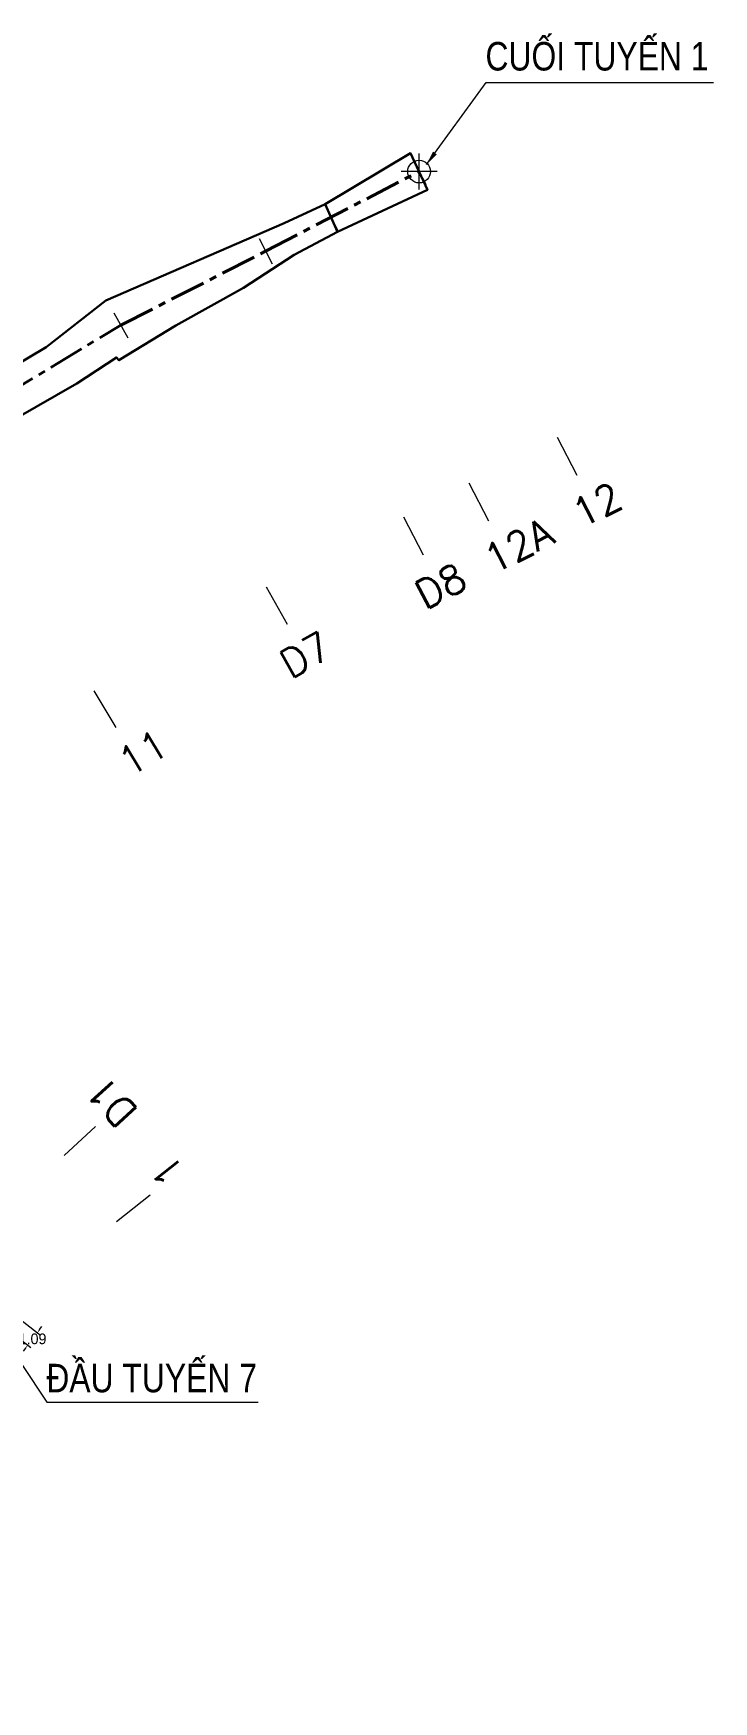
# Model space of a CAD drawing. Header units: metres. Extents: x 596585 to 599449, y 2303977 to 2307363.
# Drawn here: x 599319.5 to 599367.3, y 2304356.4 to 2304473.4 of the extents above; entities that cross this region are included whole.
import ezdxf

# ---------------------------------------------------------------- set-up
doc = ezdxf.new("R2010")
doc.units = ezdxf.units.M
doc.header["$MEASUREMENT"] = 0
doc.header["$PDMODE"] = 2
doc.header["$PDSIZE"] = 0.1
doc.linetypes.add('CENTERX2', pattern=[4, 2.5, -0.5, 0.5, -0.5])
doc.linetypes.add('HIDDEN', pattern=[0.375, 0.25, -0.125])
for name, color, linetype, lineweight in [('LC Dim', 8, 'Continuous', 18), ('LC Khac', 4, 'Continuous', 9), ('LC MANH DUT', 35, 'HIDDEN', 5), ('LC Net dam 1', 30, 'Continuous', 30), ('LC Net thay', 7, 'Continuous', 25), ('LC Text2', 7, 'Continuous', 25)]:
    doc.layers.add(name, color=color, linetype=linetype, lineweight=lineweight)
doc.layers.add('TUYEN', color=7, linetype='Continuous')
doc.styles.add('T2', font='', dxfattribs={"width": 0.8})
doc.styles.add('TENCOC', font='Vnromanc.shx')
doc.styles.get('T2').set_extended_font_data('.VnArialH')
doc.dimstyles.get("Standard").update_dxf_attribs({"dimtxt": 0.18, "dimasz": 0.18, "dimexe": 0.18, "dimexo": 0.0625, "dimgap": 0.09, "dimtad": 0, "dimtih": 1, "dimtoh": 1, "dimdec": 4, "dimzin": 0, "dimdsep": 46, "dimtxsty": 'Standard', "dimcen": 0.09, "dimadec": 0, "dimazin": 0, "dimtfac": 1, "dimtdec": 4, "dimtofl": 0, "dimtmove": 0, "dimatfit": 3, "dimfxl": 1, "dimtolj": 1, "dimtzin": 0, "dimarcsym": 0})

# ---------------------------------------------------------------- blocks, each defined once
blk = doc.blocks.new('*D84')
at = {"layer": 'Defpoints', "color": 0, "linetype": 'Continuous', "lineweight": 0, "transparency": 16777216}
for p in [(599317.4, 2304384.13), (599316.74, 2304383.26), (599319.81, 2304382.26)]:
    blk.add_point(p, dxfattribs=at)
at = {"layer": 'LC Net thay', "color": 0, "linetype": 'Continuous', "lineweight": 0, "transparency": 16777216}
for p, q in [((599317.48, 2304384.07), (599320.03, 2304382.1)), ((599316.81, 2304383.21), (599319.36, 2304381.23)), ((599319.98, 2304382.48), (599320.14, 2304382.69)), ((599318.98, 2304381.19), (599318.82, 2304380.97))]:
    blk.add_line(p, q, dxfattribs=at)
for points in [[(599318.95, 2304381.21), (599319.02, 2304381.16), (599319.15, 2304381.4)], [(599319.94, 2304382.5), (599320.01, 2304382.45), (599319.81, 2304382.26)]]:
    blk.add_solid(points, dxfattribs=at)
at = {"layer": 'LC Net thay', "color": 0, "linetype": 'Continuous', "lineweight": 0, "transparency": 16777216, "insert": (599319.48, 2304381.83), "char_height": 0.75, "attachment_point": 5}
blk.add_mtext('\\A1;1.09', dxfattribs=at)
blk = doc.blocks.new('bu lon')
at = {"layer": 'LC Khac', "color": 9}
for p, q in [((0, -0.786), (0, 0.786)), ((0.786, 0), (-0.786, 0))]:
    blk.add_line(p, q, dxfattribs=at)
at = {"layer": 'LC Khac', "color": 7}
blk.add_circle((0, 0), 0.5, dxfattribs=at)
blk = doc.blocks.new('MM')
at = {"layer": 'LC Khac', "xscale": 2.289702860291335, "yscale": 2.289702860291335, "zscale": 2.289702860291335}
blk.add_blockref('bu lon', (0, 0), dxfattribs=at)

msp = doc.modelspace()

# ---------------------------------------------------------------- linework, layer by layer
at = {"layer": 'LC Net dam 1', "color": 2}
for points in [[(599316.99, 2304449.372), (599320.447, 2304451.415), (599324.622, 2304454.673), (599324.622, 2304454.673), (599337.125, 2304460.094), (599340.021, 2304461.442), (599346.009, 2304465.006), (599347.185, 2304462.438), (599340.877, 2304459.502), (599337.827, 2304457.879), (599334.28, 2304455.567), (599334.28, 2304455.567), (599329.546, 2304452.928), (599325.539, 2304450.483), (599325.37, 2304450.685), (599322.595, 2304448.848), (599315.595, 2304444.851)], [(599340.021, 2304461.442), (599340.877, 2304459.502)]]:
    msp.add_lwpolyline(points, dxfattribs=at)
at = {"layer": 'LC Net thay', "linetype": 'Continuous', "lineweight": 0}
msp.add_circle((599346.605, 2304463.726), 0.8, dxfattribs=at)
at = {"layer": 'TUYEN', "color": 2, "lineweight": 0}
for p, q in [((599346.144, 2304464.613), (599347.066, 2304462.838)), ((599335.374, 2304459.023), (599336.295, 2304457.248)), ((599325.192, 2304453.817), (599326.164, 2304452.068)), ((599356.28, 2304445.087), (599357.662, 2304442.424)), ((599350.102, 2304441.881), (599351.484, 2304439.218)), ((599345.509, 2304439.497), (599346.891, 2304436.834)), ((599335.88, 2304434.587), (599337.337, 2304431.965)), ((599323.775, 2304427.285), (599325.322, 2304424.715))]:
    msp.add_line(p, q, dxfattribs=at)
at = {"layer": 'TUYEN', "color": 3, "lineweight": 0}
for p, q in [((599321.69, 2304394.691), (599323.897, 2304396.722)), ((599325.37, 2304390.077), (599327.726, 2304391.936))]:
    msp.add_line(p, q, dxfattribs=at)
at = {"layer": 'TUYEN', "color": 1, "linetype": 'CENTERX2', "lineweight": 40}
msp.add_lwpolyline([(599195.209, 2304206.786), (599204.543, 2304241.324), (599221.57, 2304298.441), (599237.131, 2304348.055), (599239.742, 2304363.693), (599248.638, 2304398.056, -0.1955913), (599259.883, 2304413.17), (599300.209, 2304437.609), (599325.678, 2304452.943), (599335.835, 2304458.135), (599346.605, 2304463.726)], format="xyb", dxfattribs=at)
at = {"layer": 'TUYEN', "color": 2, "lineweight": 0, "flags": 128}
msp.add_lwpolyline([(599339.967, 2304461.407), (599340.888, 2304459.632)], dxfattribs=at)

# ---------------------------------------------------------------- block references
at = {"layer": 'LC MANH DUT', "xscale": 0.6987324145411622, "yscale": 0.6987324145411622, "zscale": 0.6987324145411622, "rotation": 359.999216292062}
msp.add_blockref('MM', (599346.605, 2304463.726, 0), dxfattribs=at)

# ---------------------------------------------------------------- texts
at = {"layer": 'LC Text2', "style": 'T2', "width": 0.8}
for s, p in [('cuèi tuyÕn 1', (599351.26, 2304470.814, 0)), ('®Çu tuyÕn 7', (599320.448, 2304378.082, 0))]:
    msp.add_text(s, height=2, rotation=0.00078, dxfattribs=at).set_placement(p)
at = {"layer": 'TUYEN', "color": 2, "lineweight": 0, "style": 'TENCOC'}
for s, rotation, p in [('12', 27.43163, (599358.006, 2304438.66)), ('12A', 27.43163, (599351.829, 2304435.453)), ('D8', 27.43163, (599347.024, 2304432.96)), ('D7', 29.0645, (599337.581, 2304428.096)), ('11', 31.04939, (599326.271, 2304421.2))]:
    msp.add_text(s, height=2, rotation=rotation, dxfattribs=at).set_placement(p)
at = {"layer": 'TUYEN', "color": 3, "lineweight": 0, "style": 'TENCOC'}
for s, rotation, p in [('D1', 132.62252, (599326.951, 2304397.834)), ('1', 128.27652, (599330.28, 2304393.542))]:
    msp.add_text(s, height=2, rotation=rotation, dxfattribs=at).set_placement(p)

# ---------------------------------------------------------------- dimensions: what is measured, and where the dimension line sits
at = {"layer": 'LC Net thay', "linetype": 'Continuous', "lineweight": 0}
dim = msp.add_aligned_dim(p1=(599316.735, 2304383.263), p2=(599317.401, 2304384.126), distance=-3.048, dimstyle='Standard', override={"dimscale": 1.5, "dimtxt": 0.5, "dimdec": 2, "dimdsep": 0, "dimtdec": 2, "dimtix": 1, "dimlwd": 0, "dimlwe": 0}, dxfattribs=at)
dim.commit()
dim.dimension.update_dxf_attribs({"geometry": '*D84', "text_midpoint": (599319.481, 2304381.831)})

# ---------------------------------------------------------------- leaders
at = {"layer": 'LC Dim', "lineweight": 0}
for points in [[(599347.127, 2304464.22, 0), (599351.307, 2304469.968, 0), (599367.27, 2304469.968, 0)], [(599316.619, 2304383.2), (599320.495, 2304377.384), (599335.3, 2304377.384)]]:
    msp.add_leader(points, dimstyle='Standard', override={"dimasz": 1, "dimgap": 0.09, "dimtad": 0, "dimdsep": 0, "dimtix": 1, "dimlwd": 0, "dimlwe": 0}, dxfattribs=at)

doc.saveas('drawing.dxf')
